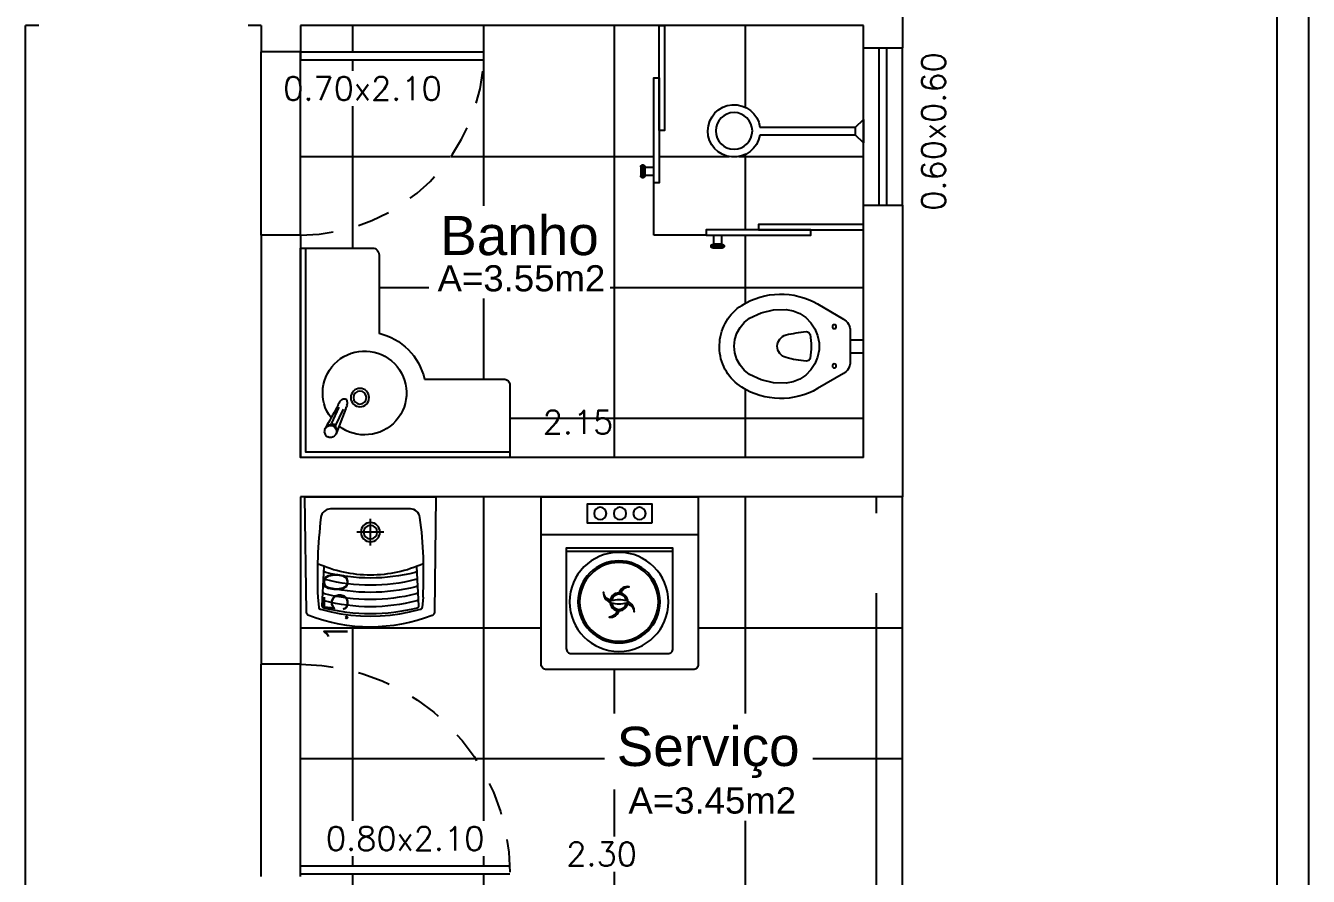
# Model space of a CAD drawing. Extents: x 1.9 to 19.2, y 1.3 to 23.7.
# Drawn here: x 14.314 to 19.214, y 10.322 to 13.572 of the extents above; entities that cross this region are included whole.
import ezdxf
from ezdxf.enums import TextEntityAlignment as Align

# ---------------------------------------------------------------- set-up
doc = ezdxf.new("R2010")
doc.units = 0
doc.linetypes.add('HIDDEN2', pattern=[0.1875, 0.125, -0.0625])
doc.layers.get('0').update_dxf_attribs({"linetype": 'CONTINUOUS'})
for name, color, linetype in [('ARQ-BANHO_COZINHA_SERVIÇO', 150, 'CONTINUOUS'), ('ARQ-ESQUADRIAS', 53, 'CONTINUOUS'), ('ARQ-LINHA-FINA', 1, 'CONTINUOUS'), ('ARQ-MÓVEIS_E_ELETRO', 16, 'CONTINUOUS'), ('ARQ-PISO', 140, 'CONTINUOUS'), ('LINHA_04', 190, 'CONTINUOUS'), ('TXT_AMBIENTE', 4, 'CONTINUOUS'), ('TXT_GERAL', 9, 'CONTINUOUS'), ('TXT_ÁREA', 8, 'CONTINUOUS')]:
    doc.layers.add(name, color=color, linetype=linetype)
doc.styles.add('ARIAL', font='arial.ttf')
doc.styles.get("Standard").update_dxf_attribs({"font": 'arial.ttf'})
doc.styles.add('TEXTO03', font='romans.shx')

# ---------------------------------------------------------------- blocks, each defined once
blk = doc.blocks.new('*X72')
at = {"layer": 'ARQ-PISO', "linetype": 'CONTINUOUS'}
for p, q in [((15.5645, 13.4724), (15.5645, 13.5724)), ((16.0645, 12.8837), (16.0645, 13.5724)), ((16.5645, 11.9224), (16.5645, 13.5724)), ((17.0645, 13.2599), (17.0645, 13.5724)), ((15.5645, 13.3998), (15.5645, 13.4424)), ((15.5645, 12.8049), (15.5645, 13.2648)), ((15.3645, 13.0724), (15.9357, 13.0724)), ((15.9384, 13.0724), (16.7145, 13.0724)), ((16.7345, 13.0724), (17.0016, 13.0724)), ((17.0393, 13.0724), (17.5145, 13.0724)), ((17.0645, 12.7924), (17.0645, 13.0804)), ((15.5645, 12.7224), (15.5645, 12.804)), ((17.0645, 12.511), (17.0645, 12.7724)), ((15.6645, 12.5724), (15.855, 12.5724)), ((16.547, 12.5724), (17.5145, 12.5724)), ((16.0645, 12.2224), (16.0645, 12.5297)), ((17.0645, 11.9224), (17.0645, 12.1837)), ((16.1645, 12.0724), (17.5145, 12.0724))]:
    blk.add_line(p, q, dxfattribs=at)
blk = doc.blocks.new('PORTA70')
for p, q in [((0, 0), (0, 0.7)), ((0.03, 0), (0.03, 0.7))]:
    blk.add_line(p, q)
at = {"linetype": 'HIDDEN2'}
blk.add_arc((0, 0), 0.7, 0, 90, dxfattribs=at)
at = {"layer": 'ARQ-BANHO_COZINHA_SERVIÇO'}
blk.add_line((0.03, 0), (0, 0), dxfattribs=at)
blk = doc.blocks.new('PORTA80')
for p, q in [((0, 0), (0, 0.8)), ((0.03, 0), (0.03, 0.7994)), ((0, 0), (0.03, 0))]:
    blk.add_line(p, q)
at = {"linetype": 'HIDDEN2'}
blk.add_arc((0, 0), 0.8, 0, 90, dxfattribs=at)
blk = doc.blocks.new('ADC_WC_BACIA_01-P')
for p, q in [((-0.025, 0.05), (-0.025, 0)), ((0.025, 0.05), (0.025, 0))]:
    blk.add_line(p, q)
blk.add_lwpolyline([(0.0588, 0.05, 0.266747), (0.1043, 0.0761), (0.1617, 0.1751, 0.279695), (0.1562, 0.4646), (0.1503, 0.4734), (0.1439, 0.4817), (0.137, 0.4897), (0.1297, 0.4973), (0.1219, 0.5045), (0.1137, 0.5112), (0.1052, 0.5175), (0.0963, 0.5232), (0.087, 0.5285), (0.0775, 0.5332), (0.0677, 0.5373), (0.0577, 0.5408), (0.0475, 0.5438), (0.0371, 0.5461), (0.0266, 0.5478), (0.016, 0.5489), (0.0054, 0.5495), (-0.0053, 0.5494), (-0.0159, 0.5488), (-0.0265, 0.5476), (-0.037, 0.5458), (-0.0474, 0.5435), (-0.0576, 0.5405), (-0.0677, 0.5371), (-0.0775, 0.533), (-0.087, 0.5284), (-0.0963, 0.5232), (-0.1052, 0.5175), (-0.1138, 0.5113), (-0.1219, 0.5045), (-0.1297, 0.4974), (-0.137, 0.4898), (-0.1439, 0.4817), (-0.1503, 0.4734), (-0.1562, 0.4646, 0.279689), (-0.1617, 0.1751), (-0.1043, 0.0761, 0.266747), (-0.0588, 0.05)], format="xyb", close=True)
for points in [[(0.1071, 0.4348), (0.0915, 0.4546), (0.0721, 0.471), (0.0498, 0.4832), (0.0254, 0.4908), (0, 0.4933), (-0.0254, 0.4908), (-0.0498, 0.4832), (-0.0721, 0.471), (-0.0915, 0.4546), (-0.1071, 0.4348)], [(-0.1071, 0.4348), (-0.1285, 0.3909), (-0.1399, 0.3435), (-0.1408, 0.2949)], [(0.1408, 0.2949), (0.1399, 0.3435), (0.1285, 0.3909), (0.1071, 0.4348)], [(-0.1408, 0.2949), (-0.1356, 0.268), (-0.1251, 0.2427), (-0.1097, 0.2198), (-0.0901, 0.2004), (-0.067, 0.1851), (-0.0413, 0.1746), (-0.0139, 0.1692), (0.0139, 0.1692), (0.0413, 0.1746), (0.067, 0.1851), (0.0901, 0.2004), (0.1097, 0.2198), (0.1251, 0.2427), (0.1356, 0.268), (0.1408, 0.2949)]]:
    blk.add_lwpolyline(points)
blk.add_lwpolyline([(0.0432, 0.2952, 0.767754), (-0.0437, 0.2952, 0.033), (-0.056, 0.2184, 0.384665), (-0.0446, 0.2035, 0.098913), (0.0451, 0.2035, 0.384665), (0.0565, 0.2184, 0.045236), (0.0433, 0.2952)], format="xyb")
for centre in [(-0.075, 0.1108), (0.075, 0.1108)]:
    blk.add_circle(centre, 0.0075)
blk = doc.blocks.new('BOX-BANHO-80')
for p, q in [((0.5316, 0.8425), (0.5816, 0.8425)), ((0.5391, 0.85), (0.5741, 0.85)), ((0.5391, 0.835), (0.5741, 0.835)), ((0.5416, 0.8), (0.5416, 0.835)), ((0.5716, 0.835), (0.5716, 0.8)), ((0.8, 0.8), (0.6, 0.8)), ((0.8, 0.6), (0.8, 0.8)), ((0.835, 0.5716), (0.8, 0.5716)), ((0.8, 0.5416), (0.835, 0.5416)), ((0.835, 0.5391), (0.835, 0.5741)), ((0.8425, 0.5316), (0.8425, 0.5816)), ((0.85, 0.5391), (0.85, 0.5741))]:
    blk.add_line(p, q)
for points in [[(0.2, 0.78), (0.6, 0.78), (0.6, 0.8), (0.2, 0.8)], [(0, 0.76), (0.4, 0.76), (0.4, 0.78), (0, 0.78)], [(0.78, 0.2), (0.78, 0.6), (0.8, 0.6), (0.8, 0.2)], [(0.76, 0), (0.76, 0.4), (0.78, 0.4), (0.78, 0)]]:
    blk.add_lwpolyline(points, close=True)
for centre, start, end in [((0.5391, 0.8425), 90, 270), ((0.5741, 0.8425), 270, 90), ((0.8425, 0.5741), 360, 180), ((0.8425, 0.5391), 180, 360)]:
    blk.add_arc(centre, 0.0075, start, end)
blk = doc.blocks.new('ADC_WC_LAV-BANC_CUBA-RD4-8')
for p, q in [((0.1879, 0.1733), (0.1049, 0.1411)), ((0.1215, 0.1342), (0.1846, 0.1636)), ((0.129, 0.1181), (0.1921, 0.1475)), ((0.1992, 0.1775), (0.2024, 0.1784)), ((0.2024, 0.1784), (0.2057, 0.179)), ((0.2057, 0.179), (0.209, 0.1793)), ((0.209, 0.1793), (0.2118, 0.1791)), ((0.2118, 0.1791), (0.2146, 0.1786)), ((0.2122, 0.1498), (0.2149, 0.1516)), ((0.2146, 0.1786), (0.2173, 0.1777)), ((0.2149, 0.1516), (0.2175, 0.1537)), ((0.2173, 0.1777), (0.2198, 0.1763)), ((0.2175, 0.1537), (0.2198, 0.1561)), ((0.2198, 0.1763), (0.2219, 0.1744)), ((0.2198, 0.1561), (0.2215, 0.1583)), ((0.2215, 0.1583), (0.2229, 0.1608)), ((0.2219, 0.1744), (0.2235, 0.1719)), ((0.2229, 0.1608), (0.2239, 0.1635)), ((0.2243, 0.1692), (0.2235, 0.1719)), ((0.2239, 0.1635), (0.2244, 0.1663)), ((0.2244, 0.1663), (0.2243, 0.1692)), ((0.0768, 0.1188), (0.0763, 0.1157)), ((0.0763, 0.1157), (0.0763, 0.1127)), ((0.0763, 0.1127), (0.0767, 0.1098)), ((0.0767, 0.1098), (0.0774, 0.107)), ((0.0777, 0.122), (0.0768, 0.1188)), ((0.0774, 0.107), (0.0785, 0.1043)), ((0.0791, 0.1252), (0.0777, 0.122)), ((0.0798, 0.1018), (0.0785, 0.1043)), ((0.0811, 0.1283), (0.0791, 0.1252)), ((0.0815, 0.0994), (0.0798, 0.1018)), ((0.0838, 0.1312), (0.0811, 0.1283)), ((0.0835, 0.0973), (0.0815, 0.0994)), ((0.0872, 0.1338), (0.0838, 0.1312)), ((0.0911, 0.1358), (0.0872, 0.1338)), ((0.1049, 0.1411), (0.0911, 0.1358)), ((0.1055, 0.141), (0.1086, 0.1381)), ((0.1086, 0.1381), (0.1124, 0.1359)), ((0.1237, 0.1009), (0.1107, 0.0938)), ((0.1124, 0.1359), (0.1166, 0.1346)), ((0.1166, 0.1346), (0.1212, 0.1343)), ((0.1237, 0.1057), (0.1245, 0.11)), ((0.1239, 0.1014), (0.1237, 0.1057)), ((0.1245, 0.11), (0.1262, 0.1141)), ((0.1262, 0.1141), (0.1289, 0.1177)), ((0.2016, 0.1438), (0.2066, 0.1465)), ((0.0858, 0.0954), (0.0835, 0.0973)), ((0.0885, 0.0937), (0.0858, 0.0954)), ((0.0915, 0.0923), (0.0885, 0.0937)), ((0.0949, 0.0914), (0.0915, 0.0923)), ((0.0986, 0.0909), (0.0949, 0.0914)), ((0.1025, 0.0911), (0.0986, 0.0909)), ((0.1066, 0.092), (0.1025, 0.0911)), ((0.1107, 0.0938), (0.1066, 0.092))]:
    blk.add_line(p, q)
blk.add_lwpolyline([(0.3, 0.4736), (0.3, 0.775, 0.414214), (0.275, 0.8), (0, 0.8), (0, 0), (0.8, 0), (0.8, 0.275, 0.414214), (0.775, 0.3), (0.4751, 0.3, 0.283385)], format="xyb", close=True)
blk.add_lwpolyline([(0.02, 0.8), (0.02, 0.02), (0.8, 0.02)])
for radius in [0.035, 0.025]:
    blk.add_circle((0.229, 0.2271), radius)
for centre, radius, start, end in [((0.2467, 0.2448), 0.16, 233.308, 217.6671), ((-0.0289, 0.7337), 0.6009, 291.1441, 291.6859), ((0.2256, 0.0955), 0.0862, 107.7963, 112.0872), ((0.1663, 0.2227), 0.0862, 297.9125, 302.2039), ((0.0995, 0.1141), 0.0232, 298.8303, 111.1697), ((0.1212, 0.1338), 0.000505, 48.6217, 93.3006), ((0.1068, 0.1175), 0.0222, 25.0005, 48.605), ((1.2492, -1.8513), 2.2535, 117.7032, 119.9663), ((0.1068, 0.1175), 0.0222, 1.3935, 25.001), ((0.1285, 0.1181), 0.000505, 316.71, 1.3782)]:
    blk.add_arc(centre, radius, start, end)
blk = doc.blocks.new('ADC_CHUVEIRO')
for p, q in [((0, 0.045), (0, -0.045)), ((0.03, 0.015), (0, 0.045)), ((0.395, 0.015), (0.03, 0.015)), ((0.03, -0.015), (0.03, 0.015)), ((0, -0.045), (0.03, -0.015)), ((0.03, -0.015), (0.3953, -0.015))]:
    blk.add_line(p, q)
blk.add_circle((0.494, 0.0009), 0.07)
blk.add_arc((0.494, 0.0009), 0.1, 189.1456, 171.891)
blk = doc.blocks.new('*X73')
at = {"layer": 'ARQ-PISO', "linetype": 'CONTINUOUS'}
for p, q in [((16.0645, 10.7123), (16.0645, 11.7724)), ((17.0645, 10.9449), (17.0645, 11.7724)), ((17.5645, 11.7103), (17.5645, 11.7724)), ((17.5645, 10.2724), (17.5645, 11.4038)), ((15.3645, 11.2724), (16.284, 11.2724)), ((15.5645, 11.1037), (15.5645, 11.2809)), ((16.884, 11.2724), (17.6645, 11.2724)), ((15.5645, 10.5341), (15.5645, 11.1036)), ((16.5645, 10.9449), (16.5645, 11.1124)), ((15.3645, 10.7724), (16.0304, 10.7724)), ((16.032, 10.7724), (16.5256, 10.7724)), ((17.3211, 10.7724), (17.6645, 10.7724)), ((16.0645, 10.5341), (16.0645, 10.7117)), ((16.5645, 10.4749), (16.5645, 10.6545)), ((17.0645, 10.2724), (17.0645, 10.5349)), ((15.5645, 10.3624), (15.5645, 10.3991)), ((16.0645, 10.3624), (16.0645, 10.3991)), ((16.5645, 10.2724), (16.5645, 10.3399)), ((15.5645, 10.2724), (15.5645, 10.3324)), ((16.0645, 10.2724), (16.0645, 10.3324))]:
    blk.add_line(p, q, dxfattribs=at)
blk = doc.blocks.new('ADC_MOB_LAVR10KG-P')
blk.add_line((0.3, -0.1442), (-0.3, -0.1442))
for points in [[(-0.28, -0.66), (0.28, -0.66, 0.414214), (0.3, -0.64), (0.3, 0), (-0.3, 0), (-0.3, -0.64, 0.414214)], [(-0.1844, -0.599, -0.414214), (-0.2034, -0.5801), (-0.2034, -0.2096), (0.2041, -0.2096), (0.2041, -0.5801, -0.414214), (0.1852, -0.599)]]:
    blk.add_lwpolyline(points, format="xyb", close=True)
blk.add_lwpolyline([(-0.2034, -0.2096), (-0.2034, -0.1964), (0.2041, -0.1964), (0.2041, -0.2096)])
at = {"layer": 'ARQ-LINHA-FINA'}
blk.add_lwpolyline([(-0.1228, -0.1012), (0.1228, -0.1012), (0.1228, -0.0275), (-0.1228, -0.0275)], close=True, dxfattribs=at)
for points in [[(-0.0047, -0.3682, 0.33176), (-0.0358, -0.3435, -0.375558), (0.003, -0.3673)], [(0.0364, -0.3944, 0.33176), (0.0616, -0.3638, -0.375558), (0.0371, -0.4021)], [(-0.0303, -0.409, 0.33176), (-0.0549, -0.4401, -0.375558), (-0.0311, -0.4014)], [(0.0099, -0.4348, 0.33176), (0.0405, -0.4601, -0.375558), (0.0023, -0.4355)]]:
    blk.add_lwpolyline(points, format="xyb", dxfattribs=at)
for points in [[(0.0315, -0.3965, 0.144121), (-0.0256, -0.3965, -0.844102)], [(-0.0256, -0.4063, 0.144121), (0.0315, -0.4063, -0.844102)]]:
    blk.add_lwpolyline(points, format="xyb", close=True, dxfattribs=at)
for centre, radius in [((-0.0755, -0.0635), 0.0237), ((-0.0008, -0.0635), 0.0237), ((0.0744, -0.0635), 0.0237), ((0.003, -0.4014), 0.1891), ((0.003, -0.4014), 0.1569), ((0.003, -0.4014), 0.1505), ((0.003, -0.4014), 0.0341)]:
    blk.add_circle(centre, radius, dxfattribs=at)
blk = doc.blocks.new('ADC_TANQUE_50X50-P')
for p, q in [((-0.201, -0.3841), (-0.1977, -0.4227)), ((0.201, -0.3841), (0.1977, -0.4227))]:
    blk.add_line(p, q)
blk.add_lwpolyline([(-0.2354, -0.4536, 0.18605), (0.2354, -0.454, 0.307157), (0.2448, -0.4404), (0.25, 0), (-0.25, 0), (-0.2448, -0.44, 0.306694)], format="xyb", close=True)
for points in [[(-0.201, -0.384, -0.045406), (-0.1893, -0.0787, -0.376846), (-0.1526, -0.0465), (0.1527, -0.0465, -0.380551), (0.1894, -0.0792, -0.039021), (0.201, -0.384)], [(-0.2019, -0.2555, 0.107288), (0, -0.2992, 0.107288), (0.2019, -0.2555)]]:
    blk.add_lwpolyline(points, format="xyb")
blk.add_lwpolyline([(0.1977, -0.4228), (0.1977, -0.4228), (0.1977, -0.4228), (0.1977, -0.4228), (0.1977, -0.4228), (0.1977, -0.4229), (0.1977, -0.4229), (0.1977, -0.4229), (0.1977, -0.4229), (0.1977, -0.4229), (0.1977, -0.423), (0.1977, -0.423), (0.1977, -0.423), (0.1977, -0.423), (0.1977, -0.4231), (0.1977, -0.4231), (0.1977, -0.4231), (0.1977, -0.4231), (0.1977, -0.4231), (0.1977, -0.4232), (0.1977, -0.4232), (0.1977, -0.4232), (0.1977, -0.4232), (0.1977, -0.4232), (0.1976, -0.4233), (0.1976, -0.4233), (0.1976, -0.4233), (0.1976, -0.4233), (0.1976, -0.4233), (0.1976, -0.4234), (0.1976, -0.4234), (0.1976, -0.4234), (0.1976, -0.4234), (0.1976, -0.4234), (0.1976, -0.4235), (0.1976, -0.4235), (0.1976, -0.4235), (0.1976, -0.4235), (0.1976, -0.4236), (0.1976, -0.4236), (0.1976, -0.4236), (0.1976, -0.4236), (0.1976, -0.4236), (0.1976, -0.4237), (0.1976, -0.4237), (0.1976, -0.4237), (0.1976, -0.4237), (0.1975, -0.4237), (0.1975, -0.4238), (0.1975, -0.4238), (0.1975, -0.4238), (0.1975, -0.4238), (0.1975, -0.4238), (0.1975, -0.4239), (0.1975, -0.4239), (0.1975, -0.4239), (0.1975, -0.4239), (0.1975, -0.4239), (0.1975, -0.424), (0.1975, -0.424), (0.1975, -0.424), (0.1975, -0.424), (0.1975, -0.4241), (0.1975, -0.4241), (0.1975, -0.4241), (0.1974, -0.4241), (0.1974, -0.4241), (0.1974, -0.4242), (0.1974, -0.4242), (0.1974, -0.4242), (0.1974, -0.4242), (0.1974, -0.4242), (0.1974, -0.4243), (0.1974, -0.4243), (0.1974, -0.4243), (0.1974, -0.4243), (0.1974, -0.4243), (0.1974, -0.4244), (0.1974, -0.4244), (0.1973, -0.4244), (0.1973, -0.4244), (0.1973, -0.4245), (0.1973, -0.4245), (0.1973, -0.4245), (0.1973, -0.4245), (0.1973, -0.4245), (0.1973, -0.4246), (0.1973, -0.4246), (0.1973, -0.4246), (0.1973, -0.4246), (0.1973, -0.4246), (0.1973, -0.4247), (0.1972, -0.4247), (0.1972, -0.4247), (0.1972, -0.4247), (0.1972, -0.4247), (0.1972, -0.4248), (0.1972, -0.4248), (0.1972, -0.4248), (0.1972, -0.4248), (0.1972, -0.4248), (0.1972, -0.4248), (0.1972, -0.4249), (0.1972, -0.4249), (0.1972, -0.4249), (0.1971, -0.4249), (0.1971, -0.4249), (0.1971, -0.425), (0.1971, -0.425), (0.1971, -0.425), (0.1971, -0.425), (0.1971, -0.425), (0.1971, -0.425), (0.1971, -0.4251), (0.1971, -0.4251), (0.1971, -0.4251), (0.1971, -0.4251), (0.197, -0.4251), (0.197, -0.4252), (0.197, -0.4252), (0.197, -0.4252), (0.197, -0.4252), (0.197, -0.4252), (0.197, -0.4252), (0.197, -0.4253), (0.197, -0.4253), (0.197, -0.4253), (0.197, -0.4253), (0.197, -0.4253), (0.1969, -0.4253), (0.1969, -0.4254), (0.1969, -0.4254), (0.1969, -0.4254), (0.1969, -0.4254), (0.1969, -0.4254), (0.1969, -0.4255), (0.1969, -0.4255), (0.1969, -0.4255), (0.1969, -0.4255), (0.1969, -0.4255), (0.1968, -0.4255), (0.1968, -0.4256), (0.1968, -0.4256), (0.1968, -0.4256), (0.1968, -0.4256), (0.1968, -0.4256), (0.1968, -0.4257), (0.1968, -0.4257), (0.1968, -0.4257), (0.1968, -0.4257), (0.1967, -0.4257), (0.1967, -0.4257), (0.1967, -0.4258), (0.1967, -0.4258), (0.1967, -0.4258), (0.1967, -0.4258), (0.1967, -0.4258), (0.1967, -0.4259), (0.1967, -0.4259), (0.1966, -0.4259), (0.1966, -0.4259), (0.1966, -0.4259), (0.1966, -0.4259), (0.1966, -0.426), (0.1966, -0.426), (0.1966, -0.426), (0.1966, -0.426), (0.1966, -0.426), (0.1965, -0.426), (0.1965, -0.4261), (0.1965, -0.4261), (0.1965, -0.4261), (0.1965, -0.4261), (0.1965, -0.4261), (0.1965, -0.4262), (0.1965, -0.4262), (0.1965, -0.4262), (0.1964, -0.4262), (0.1964, -0.4262), (0.1964, -0.4262), (0.1964, -0.4263), (0.1964, -0.4263), (0.1964, -0.4263), (0.1964, -0.4263), (0.1964, -0.4263), (0.1963, -0.4263), (0.1963, -0.4264), (0.1963, -0.4264), (0.1963, -0.4264), (0.1963, -0.4264), (0.1963, -0.4264), (0.1963, -0.4265), (0.1963, -0.4265), (0.1962, -0.4265), (0.1962, -0.4265), (0.1962, -0.4265), (0.1962, -0.4265), (0.1962, -0.4266), (0.1962, -0.4266), (0.1962, -0.4266), (0.1962, -0.4266), (0.1961, -0.4266), (0.1961, -0.4266), (0.1961, -0.4267), (0.1961, -0.4267), (0.1961, -0.4267), (0.1961, -0.4267), (0.1961, -0.4267), (0.1961, -0.4267), (0.196, -0.4268), (0.196, -0.4268), (0.196, -0.4268), (0.196, -0.4268), (0.196, -0.4268), (0.196, -0.4268), (0.196, -0.4269), (0.1959, -0.4269), (0.1959, -0.4269), (0.1959, -0.4269), (0.1959, -0.4269), (0.1959, -0.4269), (0.1959, -0.427), (0.1959, -0.427), (0.1958, -0.427), (0.1958, -0.427), (0.1958, -0.427), (0.1958, -0.427), (0.1958, -0.4271), (0.1958, -0.4271), (0.1958, -0.4271), (0.1957, -0.4271), (0.1957, -0.4271), (0.1957, -0.4271), (0.1957, -0.4271), (0.1957, -0.4272), (0.1957, -0.4272), (0.1957, -0.4272), (0.1956, -0.4272), (0.1956, -0.4272), (0.1956, -0.4272), (0.1956, -0.4273), (0.1956, -0.4273), (0.1956, -0.4273), (0.1956, -0.4273), (0.1955, -0.4273), (0.1955, -0.4273), (0.1955, -0.4273), (0.1955, -0.4274), (0.1955, -0.4274), (0.1955, -0.4274), (0.1954, -0.4274), (0.1954, -0.4274), (0.1954, -0.4274), (0.1954, -0.4275), (0.1954, -0.4275), (0.1954, -0.4275), (0.1954, -0.4275), (0.1953, -0.4275), (0.1953, -0.4275), (0.1953, -0.4275), (0.1953, -0.4276), (0.1953, -0.4276), (0.1953, -0.4276), (0.1953, -0.4276), (0.1952, -0.4276), (0.1952, -0.4276), (0.1952, -0.4276), (0.1952, -0.4277), (0.1952, -0.4277), (0.1952, -0.4277), (0.1951, -0.4277), (0.1951, -0.4277), (0.1951, -0.4277), (0.1951, -0.4277), (0.1951, -0.4277), (0.1951, -0.4278), (0.1951, -0.4278), (0.195, -0.4278), (0.195, -0.4278), (0.195, -0.4278), (0.195, -0.4278), (0.195, -0.4278), (0.195, -0.4279), (0.1949, -0.4279), (0.1949, -0.4279), (0.1949, -0.4279), (0.1949, -0.4279), (0.1949, -0.4279), (0.1949, -0.4279), (0.1948, -0.4279), (0.1948, -0.428), (0.1948, -0.428), (0.1948, -0.428), (0.1948, -0.428), (0.1948, -0.428), (0.1947, -0.428), (0.1947, -0.428), (0.1947, -0.428), (0.1947, -0.4281), (0.1947, -0.4281), (0.1947, -0.4281), (0.1946, -0.4281), (0.1946, -0.4281), (0.1946, -0.4281), (0.1946, -0.4281), (0.1946, -0.4281), (0.1946, -0.4282), (0.1945, -0.4282), (0.1945, -0.4282), (0.1945, -0.4282), (0.1945, -0.4282), (0.1945, -0.4282), (0.1945, -0.4282), (0.1944, -0.4282), (0.1944, -0.4283), (0.1944, -0.4283), (0.1944, -0.4283), (0.1944, -0.4283), (0.1944, -0.4283), (0.1943, -0.4283), (0.1943, -0.4283), (0.1943, -0.4283), (0.1943, -0.4284), (0.1943, -0.4284), (0.1943, -0.4284), (0.1942, -0.4284), (0.1942, -0.4284), (0.1942, -0.4284), (0.1942, -0.4284), (0.1942, -0.4284), (0.1942, -0.4284), (0.1941, -0.4285), (0.1941, -0.4285), (0.1941, -0.4285), (0.1941, -0.4285), (0.1941, -0.4285), (0.1941, -0.4285), (0.194, -0.4285), (0.194, -0.4285), (0.194, -0.4285), (0.194, -0.4285), (0.194, -0.4286), (0.1939, -0.4286), (0.1939, -0.4286), (0.1939, -0.4286), (0.1939, -0.4286), (0.1939, -0.4286), (0.1939, -0.4286), (0.1938, -0.4286), (0.1938, -0.4286), (0.1938, -0.4287), (0.1938, -0.4287), (0.1938, -0.4287), (0.1938, -0.4287), (0.1937, -0.4287), (0.1937, -0.4287), (0.1937, -0.4287), (0.1937, -0.4287), (0.1937, -0.4287), (0.1936, -0.4287), (0.1936, -0.4288), (0.1936, -0.4288), (0.1936, -0.4288), (0.1936, -0.4288), (0.1936, -0.4288), (0.1935, -0.4288), (0.1935, -0.4288), (0.1935, -0.4288), (0.1935, -0.4288), (0.1935, -0.4288), (0.1934, -0.4288), (0.1934, -0.4289), (0.1934, -0.4289), (0.1934, -0.4289), (0.1934, -0.4289), (0.1934, -0.4289), (0.1933, -0.4289), (0.1933, -0.4289), (0.1933, -0.4289), (0.1933, -0.4289), (0.1933, -0.4289), (0.1932, -0.4289), (0.1932, -0.429), (0.1932, -0.429), (0.1932, -0.429), (0.1932, -0.429), (0.1932, -0.429), (0.1931, -0.429), (0.1931, -0.429), (0.1931, -0.429), (0.1931, -0.429), (0.1931, -0.429), (0.193, -0.429), (0.193, -0.429), (0.193, -0.4291), (0.193, -0.4291), (0.193, -0.4291), (0.193, -0.4291), (0.1929, -0.4291), (0.1929, -0.4291), (0.1929, -0.4291), (0.1929, -0.4291), (0.1929, -0.4291), (0.1928, -0.4291), (0.1928, -0.4291), (0.1928, -0.4291), (0.1928, -0.4291), (0.1928, -0.4292), (0.1928, -0.4292), (0.1927, -0.4292), (0.1927, -0.4292), (0.1927, -0.4292), (0.1927, -0.4292), (0.1927, -0.4292), (0.1926, -0.4292), (0.1926, -0.4292), (0.1926, -0.4292), (0.1926, -0.4292), (0.1926, -0.4292), (0.1925, -0.4292), (0.1925, -0.4292), (0.1925, -0.4292), (0.1925, -0.4293), (0.1925, -0.4293), (0.1925, -0.4293), (0.1924, -0.4293), (0.1924, -0.4293), (0.1924, -0.4293), (0.1924, -0.4293), (0.1924, -0.4293), (0.1923, -0.4293), (0.1923, -0.4293), (0.1923, -0.4293), (0.1923, -0.4293), (0.1923, -0.4293), (0.1922, -0.4293), (0.1922, -0.4293), (0.1922, -0.4293), (0.1922, -0.4294), (0.1922, -0.4294), (0.1922, -0.4294), (0.1921, -0.4294), (0.1921, -0.4294), (0.1921, -0.4294), (0.1921, -0.4294), (0.1921, -0.4294), (0.192, -0.4294), (0.192, -0.4294), (0.192, -0.4294), (0.192, -0.4294), (0.192, -0.4294), (0.1919, -0.4294), (0.1919, -0.4294), (0.1919, -0.4294), (0.1919, -0.4294), (0.1919, -0.4294), (0.1918, -0.4294), (0.1918, -0.4294), (0.1918, -0.4295), (0.1918, -0.4295), (0.1918, -0.4295), (0.1917, -0.4295), (0.1917, -0.4295), (0.1917, -0.4295), (0.1917, -0.4295), (0.1917, -0.4295), (0.1917, -0.4295), (0.1916, -0.4295), (0.1916, -0.4295), (0.1916, -0.4295), (0.1916, -0.4295), (0.1916, -0.4295), (0.1916, -0.4295), (0.1915, -0.4295), (0.1915, -0.4295), (0.1915, -0.4295), (0.1915, -0.4295), (0.1915, -0.4295), (0.1915, -0.4295), (0.1915, -0.4295), (0.1914, -0.4295), (0.1914, -0.4295), (0.1914, -0.4295), (0.1863, -0.431), (0.1497, -0.44), (0.1127, -0.4471), (0.0752, -0.4522), (0.0376, -0.4553), (0, -0.4564), (-0.0376, -0.4553), (-0.0752, -0.4522), (-0.1127, -0.4471), (-0.1497, -0.44), (-0.1863, -0.431), (-0.1914, -0.4295), (-0.1914, -0.4295), (-0.1914, -0.4295), (-0.1915, -0.4295), (-0.1915, -0.4295), (-0.1915, -0.4295), (-0.1915, -0.4295), (-0.1915, -0.4295), (-0.1915, -0.4295), (-0.1915, -0.4295), (-0.1916, -0.4295), (-0.1916, -0.4295), (-0.1916, -0.4295), (-0.1916, -0.4295), (-0.1916, -0.4295), (-0.1916, -0.4295), (-0.1917, -0.4295), (-0.1917, -0.4295), (-0.1917, -0.4295), (-0.1917, -0.4295), (-0.1917, -0.4295), (-0.1917, -0.4295), (-0.1918, -0.4295), (-0.1918, -0.4295), (-0.1918, -0.4295), (-0.1918, -0.4294), (-0.1918, -0.4294), (-0.1919, -0.4294), (-0.1919, -0.4294), (-0.1919, -0.4294), (-0.1919, -0.4294), (-0.1919, -0.4294), (-0.192, -0.4294), (-0.192, -0.4294), (-0.192, -0.4294), (-0.192, -0.4294), (-0.192, -0.4294), (-0.1921, -0.4294), (-0.1921, -0.4294), (-0.1921, -0.4294), (-0.1921, -0.4294), (-0.1921, -0.4294), (-0.1922, -0.4294), (-0.1922, -0.4294), (-0.1922, -0.4294), (-0.1922, -0.4293), (-0.1922, -0.4293), (-0.1922, -0.4293), (-0.1923, -0.4293), (-0.1923, -0.4293), (-0.1923, -0.4293), (-0.1923, -0.4293), (-0.1923, -0.4293), (-0.1924, -0.4293), (-0.1924, -0.4293), (-0.1924, -0.4293), (-0.1924, -0.4293), (-0.1924, -0.4293), (-0.1925, -0.4293), (-0.1925, -0.4293), (-0.1925, -0.4293), (-0.1925, -0.4292), (-0.1925, -0.4292), (-0.1925, -0.4292), (-0.1926, -0.4292), (-0.1926, -0.4292), (-0.1926, -0.4292), (-0.1926, -0.4292), (-0.1926, -0.4292), (-0.1927, -0.4292), (-0.1927, -0.4292), (-0.1927, -0.4292), (-0.1927, -0.4292), (-0.1927, -0.4292), (-0.1928, -0.4292), (-0.1928, -0.4292), (-0.1928, -0.4291), (-0.1928, -0.4291), (-0.1928, -0.4291), (-0.1928, -0.4291), (-0.1929, -0.4291), (-0.1929, -0.4291), (-0.1929, -0.4291), (-0.1929, -0.4291), (-0.1929, -0.4291), (-0.193, -0.4291), (-0.193, -0.4291), (-0.193, -0.4291), (-0.193, -0.4291), (-0.193, -0.429), (-0.193, -0.429), (-0.1931, -0.429), (-0.1931, -0.429), (-0.1931, -0.429), (-0.1931, -0.429), (-0.1931, -0.429), (-0.1932, -0.429), (-0.1932, -0.429), (-0.1932, -0.429), (-0.1932, -0.429), (-0.1932, -0.429), (-0.1932, -0.4289), (-0.1933, -0.4289), (-0.1933, -0.4289), (-0.1933, -0.4289), (-0.1933, -0.4289), (-0.1933, -0.4289), (-0.1934, -0.4289), (-0.1934, -0.4289), (-0.1934, -0.4289), (-0.1934, -0.4289), (-0.1934, -0.4289), (-0.1934, -0.4288), (-0.1935, -0.4288), (-0.1935, -0.4288), (-0.1935, -0.4288), (-0.1935, -0.4288), (-0.1935, -0.4288), (-0.1936, -0.4288), (-0.1936, -0.4288), (-0.1936, -0.4288), (-0.1936, -0.4288), (-0.1936, -0.4288), (-0.1936, -0.4287), (-0.1937, -0.4287), (-0.1937, -0.4287), (-0.1937, -0.4287), (-0.1937, -0.4287), (-0.1937, -0.4287), (-0.1938, -0.4287), (-0.1938, -0.4287), (-0.1938, -0.4287), (-0.1938, -0.4287), (-0.1938, -0.4286), (-0.1938, -0.4286), (-0.1939, -0.4286), (-0.1939, -0.4286), (-0.1939, -0.4286), (-0.1939, -0.4286), (-0.1939, -0.4286), (-0.1939, -0.4286), (-0.194, -0.4286), (-0.194, -0.4285), (-0.194, -0.4285), (-0.194, -0.4285), (-0.194, -0.4285), (-0.1941, -0.4285), (-0.1941, -0.4285), (-0.1941, -0.4285), (-0.1941, -0.4285), (-0.1941, -0.4285), (-0.1941, -0.4285), (-0.1942, -0.4284), (-0.1942, -0.4284), (-0.1942, -0.4284), (-0.1942, -0.4284), (-0.1942, -0.4284), (-0.1942, -0.4284), (-0.1943, -0.4284), (-0.1943, -0.4284), (-0.1943, -0.4284), (-0.1943, -0.4283), (-0.1943, -0.4283), (-0.1943, -0.4283), (-0.1944, -0.4283), (-0.1944, -0.4283), (-0.1944, -0.4283), (-0.1944, -0.4283), (-0.1944, -0.4283), (-0.1944, -0.4282), (-0.1945, -0.4282), (-0.1945, -0.4282), (-0.1945, -0.4282), (-0.1945, -0.4282), (-0.1945, -0.4282), (-0.1945, -0.4282), (-0.1946, -0.4282), (-0.1946, -0.4281), (-0.1946, -0.4281), (-0.1946, -0.4281), (-0.1946, -0.4281), (-0.1946, -0.4281), (-0.1947, -0.4281), (-0.1947, -0.4281), (-0.1947, -0.4281), (-0.1947, -0.428), (-0.1947, -0.428), (-0.1947, -0.428), (-0.1948, -0.428), (-0.1948, -0.428), (-0.1948, -0.428), (-0.1948, -0.428), (-0.1948, -0.428), (-0.1948, -0.4279), (-0.1949, -0.4279), (-0.1949, -0.4279), (-0.1949, -0.4279), (-0.1949, -0.4279), (-0.1949, -0.4279), (-0.1949, -0.4279), (-0.195, -0.4279), (-0.195, -0.4278), (-0.195, -0.4278), (-0.195, -0.4278), (-0.195, -0.4278), (-0.195, -0.4278), (-0.1951, -0.4278), (-0.1951, -0.4278), (-0.1951, -0.4277), (-0.1951, -0.4277), (-0.1951, -0.4277), (-0.1951, -0.4277), (-0.1951, -0.4277), (-0.1952, -0.4277), (-0.1952, -0.4277), (-0.1952, -0.4277), (-0.1952, -0.4276), (-0.1952, -0.4276), (-0.1952, -0.4276), (-0.1953, -0.4276), (-0.1953, -0.4276), (-0.1953, -0.4276), (-0.1953, -0.4276), (-0.1953, -0.4275), (-0.1953, -0.4275), (-0.1953, -0.4275), (-0.1954, -0.4275), (-0.1954, -0.4275), (-0.1954, -0.4275), (-0.1954, -0.4275), (-0.1954, -0.4274), (-0.1954, -0.4274), (-0.1954, -0.4274), (-0.1955, -0.4274), (-0.1955, -0.4274), (-0.1955, -0.4274), (-0.1955, -0.4273), (-0.1955, -0.4273), (-0.1955, -0.4273), (-0.1956, -0.4273), (-0.1956, -0.4273), (-0.1956, -0.4273), (-0.1956, -0.4273), (-0.1956, -0.4272), (-0.1956, -0.4272), (-0.1956, -0.4272), (-0.1957, -0.4272), (-0.1957, -0.4272), (-0.1957, -0.4272), (-0.1957, -0.4271), (-0.1957, -0.4271), (-0.1957, -0.4271), (-0.1957, -0.4271), (-0.1958, -0.4271), (-0.1958, -0.4271), (-0.1958, -0.4271), (-0.1958, -0.427), (-0.1958, -0.427), (-0.1958, -0.427), (-0.1958, -0.427), (-0.1959, -0.427), (-0.1959, -0.427), (-0.1959, -0.4269), (-0.1959, -0.4269), (-0.1959, -0.4269), (-0.1959, -0.4269), (-0.1959, -0.4269), (-0.196, -0.4269), (-0.196, -0.4268), (-0.196, -0.4268), (-0.196, -0.4268), (-0.196, -0.4268), (-0.196, -0.4268), (-0.196, -0.4268), (-0.1961, -0.4267), (-0.1961, -0.4267), (-0.1961, -0.4267), (-0.1961, -0.4267), (-0.1961, -0.4267), (-0.1961, -0.4267), (-0.1961, -0.4266), (-0.1961, -0.4266), (-0.1962, -0.4266), (-0.1962, -0.4266), (-0.1962, -0.4266), (-0.1962, -0.4266), (-0.1962, -0.4265), (-0.1962, -0.4265), (-0.1962, -0.4265), (-0.1962, -0.4265), (-0.1963, -0.4265), (-0.1963, -0.4265), (-0.1963, -0.4264), (-0.1963, -0.4264), (-0.1963, -0.4264), (-0.1963, -0.4264), (-0.1963, -0.4264), (-0.1963, -0.4263), (-0.1964, -0.4263), (-0.1964, -0.4263), (-0.1964, -0.4263), (-0.1964, -0.4263), (-0.1964, -0.4263), (-0.1964, -0.4262), (-0.1964, -0.4262), (-0.1964, -0.4262), (-0.1965, -0.4262), (-0.1965, -0.4262), (-0.1965, -0.4262), (-0.1965, -0.4261), (-0.1965, -0.4261), (-0.1965, -0.4261), (-0.1965, -0.4261), (-0.1965, -0.4261), (-0.1965, -0.426), (-0.1966, -0.426), (-0.1966, -0.426), (-0.1966, -0.426), (-0.1966, -0.426), (-0.1966, -0.426), (-0.1966, -0.4259), (-0.1966, -0.4259), (-0.1966, -0.4259), (-0.1966, -0.4259), (-0.1967, -0.4259), (-0.1967, -0.4259), (-0.1967, -0.4258), (-0.1967, -0.4258), (-0.1967, -0.4258), (-0.1967, -0.4258), (-0.1967, -0.4258), (-0.1967, -0.4257), (-0.1967, -0.4257), (-0.1968, -0.4257), (-0.1968, -0.4257), (-0.1968, -0.4257), (-0.1968, -0.4257), (-0.1968, -0.4256), (-0.1968, -0.4256), (-0.1968, -0.4256), (-0.1968, -0.4256), (-0.1968, -0.4256), (-0.1968, -0.4255), (-0.1969, -0.4255), (-0.1969, -0.4255), (-0.1969, -0.4255), (-0.1969, -0.4255), (-0.1969, -0.4255), (-0.1969, -0.4254), (-0.1969, -0.4254), (-0.1969, -0.4254), (-0.1969, -0.4254), (-0.1969, -0.4254), (-0.1969, -0.4253), (-0.197, -0.4253), (-0.197, -0.4253), (-0.197, -0.4253), (-0.197, -0.4253), (-0.197, -0.4253), (-0.197, -0.4252), (-0.197, -0.4252), (-0.197, -0.4252), (-0.197, -0.4252), (-0.197, -0.4252), (-0.197, -0.4252), (-0.197, -0.4251), (-0.1971, -0.4251), (-0.1971, -0.4251), (-0.1971, -0.4251), (-0.1971, -0.4251), (-0.1971, -0.425), (-0.1971, -0.425), (-0.1971, -0.425), (-0.1971, -0.425), (-0.1971, -0.425), (-0.1971, -0.425), (-0.1971, -0.4249), (-0.1971, -0.4249), (-0.1972, -0.4249), (-0.1972, -0.4249), (-0.1972, -0.4249), (-0.1972, -0.4248), (-0.1972, -0.4248), (-0.1972, -0.4248), (-0.1972, -0.4248), (-0.1972, -0.4248), (-0.1972, -0.4248), (-0.1972, -0.4247), (-0.1972, -0.4247), (-0.1972, -0.4247), (-0.1972, -0.4247), (-0.1973, -0.4247), (-0.1973, -0.4246), (-0.1973, -0.4246), (-0.1973, -0.4246), (-0.1973, -0.4246), (-0.1973, -0.4246), (-0.1973, -0.4245), (-0.1973, -0.4245), (-0.1973, -0.4245), (-0.1973, -0.4245), (-0.1973, -0.4245), (-0.1973, -0.4244), (-0.1973, -0.4244), (-0.1974, -0.4244), (-0.1974, -0.4244), (-0.1974, -0.4243), (-0.1974, -0.4243), (-0.1974, -0.4243), (-0.1974, -0.4243), (-0.1974, -0.4243), (-0.1974, -0.4242), (-0.1974, -0.4242), (-0.1974, -0.4242), (-0.1974, -0.4242), (-0.1974, -0.4242), (-0.1974, -0.4241), (-0.1974, -0.4241), (-0.1975, -0.4241), (-0.1975, -0.4241), (-0.1975, -0.4241), (-0.1975, -0.424), (-0.1975, -0.424), (-0.1975, -0.424), (-0.1975, -0.424), (-0.1975, -0.4239), (-0.1975, -0.4239), (-0.1975, -0.4239), (-0.1975, -0.4239), (-0.1975, -0.4239), (-0.1975, -0.4238), (-0.1975, -0.4238), (-0.1975, -0.4238), (-0.1975, -0.4238), (-0.1975, -0.4238), (-0.1975, -0.4237), (-0.1976, -0.4237), (-0.1976, -0.4237), (-0.1976, -0.4237), (-0.1976, -0.4237), (-0.1976, -0.4236), (-0.1976, -0.4236), (-0.1976, -0.4236), (-0.1976, -0.4236), (-0.1976, -0.4236), (-0.1976, -0.4235), (-0.1976, -0.4235), (-0.1976, -0.4235), (-0.1976, -0.4235), (-0.1976, -0.4234), (-0.1976, -0.4234), (-0.1976, -0.4234), (-0.1976, -0.4234), (-0.1976, -0.4234), (-0.1976, -0.4233), (-0.1976, -0.4233), (-0.1976, -0.4233), (-0.1976, -0.4233), (-0.1976, -0.4233), (-0.1977, -0.4232), (-0.1977, -0.4232), (-0.1977, -0.4232), (-0.1977, -0.4232), (-0.1977, -0.4232), (-0.1977, -0.4231), (-0.1977, -0.4231), (-0.1977, -0.4231), (-0.1977, -0.4231), (-0.1977, -0.4231), (-0.1977, -0.423), (-0.1977, -0.423), (-0.1977, -0.423), (-0.1977, -0.423), (-0.1977, -0.4229), (-0.1977, -0.4229), (-0.1977, -0.4229), (-0.1977, -0.4229), (-0.1977, -0.4229), (-0.1977, -0.4228), (-0.1977, -0.4228), (-0.1977, -0.4228), (-0.1977, -0.4228), (-0.1977, -0.4228)])
blk.add_circle((0, -0.1351), 0.0368)
at = {"layer": 'ARQ-LINHA-FINA'}
for p, q in [((0, -0.1867), (0, -0.0836)), ((-0.0515, -0.1351), (0.0515, -0.1351))]:
    blk.add_line(p, q, dxfattribs=at)
for points in [[(-0.1762, -0.2669), (-0.1838, -0.4169, 0.355933), (-0.178, -0.4249, 0.063332), (0, -0.4476, 0.063332), (0.178, -0.4249, 0.355933), (0.1838, -0.4169), (0.1762, -0.2669)], [(-0.1769, -0.2814, 0.358776), (-0.171, -0.2894, 0.060802), (0, -0.3104, 0.060802), (0.171, -0.2894, 0.358776), (0.1769, -0.2814)], [(-0.1797, -0.3356, 0.357639), (-0.1738, -0.3436, 0.061813), (0, -0.3653, 0.061813), (0.1738, -0.3436, 0.357639), (0.1797, -0.3356)], [(-0.1783, -0.3085, 0.358208), (-0.1724, -0.3165, 0.061307), (0, -0.3379, 0.061307), (0.1724, -0.3165, 0.358208), (0.1783, -0.3085)], [(-0.1824, -0.3898, 0.356502), (-0.1766, -0.3978, 0.062825), (0, -0.4202, 0.062825), (0.1766, -0.3978, 0.356502), (0.1824, -0.3898)], [(-0.1811, -0.3627, 0.35707), (-0.1752, -0.3707, 0.062319), (0, -0.3928, 0.062319), (0.1752, -0.3707, 0.35707), (0.1811, -0.3627)]]:
    blk.add_lwpolyline(points, format="xyb", dxfattribs=at)
blk.add_circle((0, -0.1351), 0.026, dxfattribs=at)

msp = doc.modelspace()

# ---------------------------------------------------------------- linework, layer by layer
at = {"layer": 'ARQ-ESQUADRIAS'}
for p, q in [((17.5145, 12.8871), (17.5145, 13.4871)), ((17.5745, 12.8871), (17.5745, 13.4871)), ((17.6045, 12.8871), (17.6045, 13.4871)), ((17.6645, 12.8871), (17.6645, 13.4871)), ((17.6645, 10.2724), (17.6645, 11.7724))]:
    msp.add_line(p, q, dxfattribs=at)
at = {"layer": 'ARQ-PISO'}
for p, q in [((19.0945, 17.7224), (19.0945, 7.4724)), ((19.2145, 17.7224), (19.2145, 7.4724)), ((15.2145, 12.7724), (15.2145, 13.4724)), ((15.3645, 12.7724), (15.3645, 13.4724)), ((15.2145, 10.3224), (15.2145, 11.1324)), ((15.3645, 10.3224), (15.3645, 11.1324))]:
    msp.add_line(p, q, dxfattribs=at)
at = {"layer": 'LINHA_04'}
for p, q in [((17.6645, 14.631), (17.6645, 13.4871)), ((14.3145, 5.1224), (14.3145, 13.5724)), ((14.3645, 13.5724), (14.3145, 13.5724)), ((15.2145, 13.5724), (15.1645, 13.5724)), ((15.2145, 13.5724), (15.2145, 13.4724)), ((15.3645, 13.5724), (15.3645, 13.4424)), ((17.5145, 13.5724), (15.3645, 13.5724)), ((17.5145, 13.4871), (17.5145, 13.5724)), ((17.5145, 13.4871), (17.6645, 13.4871)), ((15.3645, 13.4724), (15.2145, 13.4724)), ((17.5145, 11.9224), (17.5145, 12.8871)), ((17.5145, 12.8871), (17.5145, 12.8871)), ((17.5145, 12.8871), (17.6645, 12.8871)), ((17.6645, 12.8871), (17.6645, 11.7724)), ((15.2145, 12.7724), (15.2145, 11.1324)), ((15.3645, 12.7724), (15.2145, 12.7724)), ((15.3645, 12.7724), (15.3645, 11.9224)), ((17.5145, 11.9224), (15.3645, 11.9224)), ((17.6645, 11.7724), (15.3645, 11.7724)), ((15.3645, 11.7724), (15.3645, 11.1324)), ((15.3645, 11.1324), (15.2145, 11.1324))]:
    msp.add_line(p, q, dxfattribs=at)

# ---------------------------------------------------------------- block references
at = {"layer": 'ARQ-BANHO_COZINHA_SERVIÇO', "xscale": -1}
for name, p, rotation in [('BOX-BANHO-80', (17.5145, 13.5724), 90), ('ADC_WC_LAV-BANC_CUBA-RD4-8', (15.3645, 11.9224), 270), ('ADC_WC_BACIA_01-P', (17.5145, 12.3473), 90)]:
    msp.add_blockref(name, p, dxfattribs=dict(at, rotation=rotation))
for name, p in [('ADC_CHUVEIRO', (17.5145, 13.1693)), ('ADC_TANQUE_50X50-P', (15.6316, 11.7724))]:
    msp.add_blockref(name, p, dxfattribs=at)
at = {"layer": 'ARQ-ESQUADRIAS', "rotation": 270}
msp.add_blockref('PORTA70', (15.3645, 13.4724), dxfattribs=at)
at = {"layer": 'ARQ-ESQUADRIAS', "xscale": -1, "rotation": 270}
msp.add_blockref('PORTA80', (15.3645, 10.3324), dxfattribs=at)
at = {"layer": 'ARQ-MÓVEIS_E_ELETRO', "xscale": -1}
msp.add_blockref('ADC_MOB_LAVR10KG-P', (16.584, 11.7724), dxfattribs=at)
at = {"layer": 'ARQ-PISO'}
for name in ['*X72', '*X73']:
    msp.add_blockref(name, (0, 0), dxfattribs=at)

# ---------------------------------------------------------------- texts
at = {"layer": 'TXT_AMBIENTE', "style": 'ARIAL'}
for s, p in [('Banho', (15.8981, 12.6956)), ('Serviço', (16.5723, 10.7439))]:
    msp.add_text(s, height=0.15, dxfattribs=at).set_placement(p)
at = {"layer": 'TXT_GERAL', "style": 'TEXTO03'}
msp.add_text('0.60x0.60', height=0.09, rotation=90, dxfattribs=at).set_placement((17.783, 13.1678), align=Align.MIDDLE)
for s, p in [('0.70x2.10', (15.6011, 13.3323)), ('0.80x2.10', (15.7642, 10.4666))]:
    msp.add_text(s, height=0.09, dxfattribs=at).set_placement(p, align=Align.MIDDLE)
at = {"layer": 'TXT_GERAL', "linetype": 'CONTINUOUS', "style": 'TEXTO03'}
for s, p in [('2.15', (16.2895, 12.0124)), ('2.30', (16.3796, 10.3624))]:
    msp.add_text(s, height=0.09, dxfattribs=at).set_placement(p)
msp.add_text('1.50', height=0.09, rotation=90, dxfattribs=at).set_placement((15.5445, 11.2154))
at = {"layer": 'TXT_ÁREA'}
for s, p in [('A=3.55m2', (15.8881, 12.5571)), ('A=3.45m2', (16.6171, 10.5622))]:
    msp.add_text(s, height=0.1, dxfattribs=at).set_placement(p)

doc.saveas('drawing.dxf')
